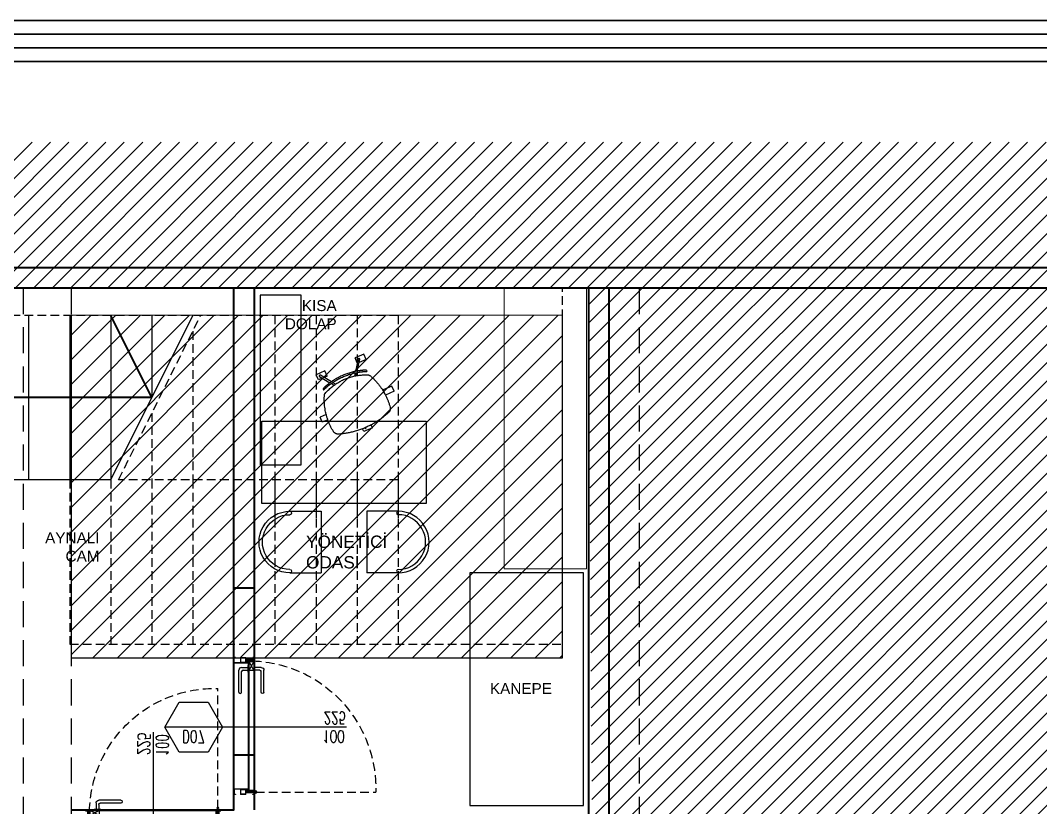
# Model space of a CAD drawing. Header units: millimetres. Extents: x 567392 to 582402, y 4512800 to 4518063.
# Drawn here: x 575202 to 575947, y 4514683 to 4515258 of the extents above; entities that cross this region are included whole.
import ezdxf
from ezdxf.enums import TextEntityAlignment as Align

# ---------------------------------------------------------------- set-up
doc = ezdxf.new("R2010")
doc.units = ezdxf.units.MM
doc.linetypes.add('DASHED2', pattern=[9.525, 6.35, -3.175])
for name, color, linetype in [('A-DOGRAMA', 2, 'Continuous'), ('A-DOGRAMA-GOR', 1, 'Continuous'), ('A-ETİKET-KAPI', 1, 'Continuous'), ('A-INCE', 252, 'Continuous'), ('a_door_d', 1, 'DASHED2'), ('a_furn', 1, 'Continuous'), ('a_hatch_p1', 1, 'Continuous'), ('a_p1_d', 1, 'DASHED2'), ('a_p2', 2, 'Continuous'), ('P-KASASAC', 2, 'Continuous')]:
    doc.layers.add(name, color=color, linetype=linetype)
for name, color, linetype, lineweight in [('A-olcu', 40, 'Continuous', 5), ('A-STEEL', 1, 'Continuous', 20), ('A-STRC-01', 2, 'Continuous', 40), ('a_tefris', 1, 'Continuous', 0), ('duvar', 7, 'Continuous', 35), ('Yazi', 95, 'Continuous', 13)]:
    doc.layers.add(name, color=color, linetype=linetype, lineweight=lineweight)
doc.styles.add('RomanS', font='romans.shx', dxfattribs={"width": 0.6, "height": 16})
doc.styles.get("Standard").update_dxf_attribs({"font": 'Arial.ttf'})
doc.linetypes.add('BATTING', pattern='A,0.00254,-2.54,[134,ltypeshp.shx,S=2.54,R=0,X=-2.54,Y=0],-5.08,[134,ltypeshp.shx,S=2.54,R=180,X=2.54,Y=0],-2.54', length=10.16254)

# ---------------------------------------------------------------- blocks, each defined once
blk = doc.blocks.new('A$C122C3492')
at = {"layer": 'A-DOGRAMA-GOR'}
for p, q in [((-0.93, -4.93), (-0.93, -0.2)), ((1.07, -3.84), (1.07, -0.2)), ((1.07, -3.84), (1.07, -0.2)), ((17.07, -6.93), (1.07, -6.93)), ((17.07, -6.93), (1.07, -6.93)), ((16.07, -4.84), (2.07, -4.84)), ((17.01, -4.84), (2.07, -4.84))]:
    blk.add_line(p, q, dxfattribs=at)
blk.add_lwpolyline([(-2.44, 0), (2.44, 0), (2.44, -0.2), (-2.44, -0.2)], close=True, dxfattribs=at)
for centre, radius, start, end in [((1.07, -4.93), 2, 180, 270), ((1.07, -4.93), 2, 180, 270), ((2.07, -3.84), 1, 180, 270), ((2.07, -3.84), 1, 180, 270), ((17.01, -5.89), 1.05, 270, 90)]:
    blk.add_arc(centre, radius, start, end, dxfattribs=at)
blk = doc.blocks.new('A$C76DB3788')
at = {"layer": 'A-INCE'}
h = blk.add_hatch(color=256, dxfattribs=at)
h.paths.add_polyline_path([(3.14, -5.95), (3.14, -5.72), (3.14, -5.7, 0.260939), (3.32, -5.56), (3.26, -5.5, -0.289063), (3.14, -5.62), (3.14, -5.28, 0.260939), (3.32, -5.14), (3.26, -5.08, -0.289063), (3.14, -5.2), (3.14, -5.1, -0.38251), (3.32, -4.68), (3.32, -4.5), (2.35, -4.5), (2.35, -4.7, -0.289063), (2.23, -4.58), (2.17, -4.64, 0.260939), (2.35, -4.78), (2.35, -5.2, -0.289063), (2.23, -5.08), (2.17, -5.14, 0.260939), (2.35, -5.28), (2.35, -5.62, -0.289063), (2.23, -5.5), (2.17, -5.56, 0.260939), (2.35, -5.7), (2.35, -5.95)])
h.paths.add_polyline_path([(3.06, -5.88), (3.06, -5.33), (2.43, -5.33), (2.43, -5.88)], flags=16)
blk.add_lwpolyline([(2.35, -5.95), (2.35, -5.7, -0.260939), (2.17, -5.56), (2.23, -5.5, 0.289063), (2.35, -5.62), (2.35, -5.28, -0.260939), (2.17, -5.14), (2.23, -5.08, 0.289063), (2.35, -5.2), (2.35, -4.78, -0.260939), (2.17, -4.64), (2.23, -4.58, 0.289063), (2.35, -4.7), (2.35, -4.5), (3.32, -4.5), (3.32, -4.68, 0.38251), (3.14, -5.1), (3.14, -5.2, 0.289063), (3.26, -5.08), (3.32, -5.14, -0.260939), (3.14, -5.28), (3.14, -5.62, 0.289063), (3.26, -5.5), (3.32, -5.56, -0.260939), (3.14, -5.7), (3.14, -5.72), (3.14, -5.95), (2.35, -5.95)], format="xyb", close=True, dxfattribs=at)
for points in [[(3.06, -5.88), (3.06, -5.33), (2.43, -5.33), (2.43, -5.88), (3.06, -5.88)], [(2.43, -5.88), (2.43, -5.33), (3.06, -5.33), (3.06, -5.88), (2.43, -5.88)]]:
    blk.add_lwpolyline(points, close=True, dxfattribs=at)
at = {"layer": 'A-STEEL'}
for points in [[(3.7, -10.23), (0, -10.23), (0, -6.23), (3.7, -6.23)], [(3.4, -9.93), (0.3, -9.93), (0.3, -6.53), (3.4, -6.53)]]:
    blk.add_lwpolyline(points, close=True, dxfattribs=at)
at = {"layer": 'a_hatch_p1', "linetype": 'BATTING', "ltscale": 2.5}
for q in [(1.03, -6.25), (1.03, -5.89)]:
    blk.add_line((1.03, -0.24), q, dxfattribs=at)
at = {"layer": 'P-KASASAC'}
blk.add_lwpolyline([(2.2, -5.76), (2.2, -0.37, 0.414214), (1.83, 0), (0.37, 0, 0.414214), (0, -0.37), (0, -1.2), (0.15, -1.2), (0.15, -0.37, -0.414214), (0.37, -0.15), (1.83, -0.15, -0.414214), (2.05, -0.37), (2.05, -5.76, 0.420257), (2.41, -6.13), (3.59, -6.13), (3.46, -5.01, -1.08582), (3.85, -4.98), (3.85, -14.63, -0.414214), (3.63, -14.85), (0.37, -14.85, -0.414214), (0.15, -14.63), (0.15, -13.8), (0, -13.8), (0, -14.63, 0.414214), (0.37, -15), (3.63, -15, 0.414214), (4, -14.63), (4, -4.98, 1.079301), (3.31, -5.03), (3.42, -5.98), (2.41, -5.98, -0.424405)], format="xyb", close=True, dxfattribs=at)
blk = doc.blocks.new('*U352')
blk.add_lwpolyline([(0.3518, -0.2031), (0.1173, -0.2031), (0, 0), (0.1173, 0.2031), (0.3518, 0.2031), (0.4691, 0)], close=True)
blk.add_lwpolyline([(-1.0055, 0), (0.4691, 0)])
at = {"style": 'RomanS', "width": 0.7}
for tag, p in [('100', (-0.3553, 0.075)), ('W000', (0.2357, 0.075)), ('500', (-0.3553, -0.075)), ('G000', (0.2377, -0.075))]:
    blk.add_attdef(tag, text='', height=0.1, dxfattribs=at).set_placement(p, align=Align.MIDDLE)
blk = doc.blocks.new('kapi_wc_sabitkasa')
at = {"layer": 'A-DOGRAMA', "extrusion": (0, 0, -1)}
for p, q in [((-90.5, 4.5), (-90.5, 0)), ((2.46, 4.5), (2.46, 0))]:
    blk.add_line(p, q, dxfattribs=at)
at = {"layer": 'A-DOGRAMA'}
for p, q in [((-90.5, 4.5), (2.46, 4.5)), ((-90.5, 0), (2.46, 0))]:
    blk.add_line(p, q, dxfattribs=at)
blk.add_circle((3.28, -0.99), 0.8, dxfattribs=at)
at = {"layer": 'A-INCE'}
for p, q in [((-90, 4), (-83.5, 0.5)), ((-90, 0.5), (-83.5, 4)), ((-90, 4), (1.96, 4)), ((-90, 0.5), (1.96, 0.5))]:
    blk.add_line(p, q, dxfattribs=at)
at = {"layer": 'A-INCE', "extrusion": (0, 0, -1)}
blk.add_line((1.96, 4), (1.96, 0.5), dxfattribs=at)
at = {"layer": 'A-INCE'}
blk.add_lwpolyline([(-83.5, 0.5), (-83.5, 4), (-90, 4), (-90, 0.5), (-83.5, 0.5)], dxfattribs=at)
blk.add_circle((3.28, -0.99), 0.4, dxfattribs=at)
at = {"layer": 'a_door_d'}
blk.add_line((-89.37, 15), (1.06, 15), dxfattribs=at)
blk.add_lwpolyline([(3.28, -0.99), (3.28, -88.61)], dxfattribs=at)
blk.add_arc((0.86, 2.72), 91.36, 181.02684, 271.51776, dxfattribs=at)
at = {"layer": 'A-DOGRAMA', "xscale": -0.9999999999999998, "rotation": 180}
blk.add_blockref('A$C76DB3788', (-93, 0), dxfattribs=at)
at = {"layer": 'A-DOGRAMA', "rotation": 180}
blk.add_blockref('A$C76DB3788', (5, 0), dxfattribs=at)
at = {"layer": 'A-ETİKET-KAPI', "color": 251}
ref = blk.add_blockref('*U352', (-44.02, 33.96), dxfattribs=dict(at, xscale=-90, yscale=90, zscale=90.00000000000001, rotation=270))
ref.add_attrib('W000', 'D08', dxfattribs={"layer": '0', "height": 9, "rotation": 270, "style": 'RomanS', "width": 0.7}).set_placement((-37.27, 55.17), align=Align.MIDDLE)
ref.add_attrib('500', '225', dxfattribs={"layer": '0', "height": 9, "rotation": 270, "style": 'RomanS', "width": 0.7}).set_placement((-50.77, -48.09), align=Align.MIDDLE)
ref.add_attrib('100', '100', dxfattribs={"layer": '0', "height": 9, "rotation": 270, "style": 'RomanS', "width": 0.7}).set_placement((-37.27, -47.09), align=Align.MIDDLE)
at = {"layer": 'A-olcu', "xscale": -0.9999999999999998, "rotation": 180}
blk.add_blockref('A$C122C3492', (-84.75, 4.5), dxfattribs=at)
at = {"layer": 'A-olcu'}
blk.add_blockref('A$C122C3492', (-84.75, 0), dxfattribs=at)
blk = doc.blocks.new('kapi_islak_sabitkasa')
at = {"layer": 'A-DOGRAMA', "extrusion": (0, 0, -1)}
for p, q in [((2.54, 9.3), (2.54, 13.8)), ((97.5, 9.3), (97.5, 13.8))]:
    blk.add_line(p, q, dxfattribs=at)
at = {"layer": 'A-DOGRAMA'}
for p, q in [((97.5, 13.8), (2.54, 13.8)), ((97.5, 9.3), (2.54, 9.3))]:
    blk.add_line(p, q, dxfattribs=at)
blk.add_circle((1.72, 14.79), 0.8, dxfattribs=at)
at = {"layer": 'A-INCE', "extrusion": (0, 0, -1)}
blk.add_line((3.04, 9.8), (3.04, 13.3), dxfattribs=at)
at = {"layer": 'A-INCE'}
for p, q in [((97, 13.3), (3.04, 13.3)), ((97, 9.8), (3.04, 9.8)), ((97, 9.8), (90.5, 13.3)), ((97, 13.3), (90.5, 9.8))]:
    blk.add_line(p, q, dxfattribs=at)
blk.add_lwpolyline([(90.5, 13.3), (90.5, 9.8), (97, 9.8), (97, 13.3), (90.5, 13.3)], dxfattribs=at)
blk.add_circle((1.72, 14.79), 0.4, dxfattribs=at)
at = {"layer": 'a_door_d'}
for p, q in [((1.72, 14.79), (1.72, 102.41)), ((96.37, -1.2), (3.94, -1.2))]:
    blk.add_line(p, q, dxfattribs=at)
blk.add_arc((4.44, 9.33), 93.12, 2.08168, 91.67029, dxfattribs=at)
at = {"layer": 'A-DOGRAMA'}
blk.add_blockref('A$C76DB3788', (0, 13.8), dxfattribs=at)
at = {"layer": 'A-DOGRAMA', "xscale": -1}
blk.add_blockref('A$C76DB3788', (100, 13.8), dxfattribs=at)
at = {"layer": 'A-ETİKET-KAPI', "color": 251}
ref = blk.add_blockref('*U352', (49.02, -9.49), dxfattribs=dict(at, xscale=-90, yscale=90, zscale=90, rotation=90))
ref.add_attrib('W000', 'D07', dxfattribs={"layer": '0', "height": 9, "rotation": 90, "style": 'RomanS', "width": 0.7}).set_placement((42.27, -30.7), align=Align.MIDDLE)
ref.add_attrib('500', '225', dxfattribs={"layer": '0', "height": 9, "rotation": 90, "style": 'RomanS', "width": 0.7}).set_placement((55.77, 72.56), align=Align.MIDDLE)
ref.add_attrib('100', '100', dxfattribs={"layer": '0', "height": 9, "rotation": 90, "style": 'RomanS', "width": 0.7}).set_placement((42.27, 71.56), align=Align.MIDDLE)
at = {"layer": 'A-olcu', "rotation": 180}
blk.add_blockref('A$C122C3492', (91.75, 13.8), dxfattribs=at)
at = {"layer": 'A-olcu', "xscale": -1}
blk.add_blockref('A$C122C3492', (91.75, 9.3), dxfattribs=at)
blk = doc.blocks.new('kevi')
for p, q in [((-177.6, 455.9), (-177.6, 496.8)), ((-107.8, 496.8), (-177.6, 496.8)), ((-146.5, 455.9), (-177.6, 455.9)), ((-160, 474.5), (-108.3, 403.2)), ((-95.5, 406), (-150.3, 481.5)), ((-107.8, 455.9), (-131.7, 455.9)), ((-107.8, 455.9), (-107.8, 496.8)), ((150.3, 481.5), (95.5, 406)), ((108.3, 403.2), (160, 474.5)), ((132.7, 457.3), (132.7, 496.8)), ((202.5, 496.8), (132.7, 496.8)), ((202.5, 455.9), (146.5, 455.9)), ((202.5, 455.9), (202.5, 496.8)), ((-171.6, 383.5), (-171.6, 373.5)), ((-102, 394.6), (-87.8, 375)), ((-74.9, 377.8), (-89.1, 397.3)), ((89.1, 397.3), (74.9, 377.8)), ((87.8, 375), (102, 394.6)), ((172.7, 383.1), (172.7, 373.1)), ((-273.5, 160.7), (-273.5, 201.6)), ((-224.7, 201.6), (-273.5, 201.6)), ((-229.3, 160.7), (-273.5, 160.7)), ((228.6, 169.1), (228.6, 201.6)), ((298.4, 201.6), (228.6, 201.6)), ((298.4, 160.7), (229.3, 160.7)), ((298.4, 160.7), (298.4, 201.6)), ((-22.4, -21.7), (-22.4, 0.4)), ((47.4, -21.7), (47.4, 1.9)), ((47.4, -21.7), (-22.4, -21.7))]:
    blk.add_line(p, q)
for centre, start, end in [((-155.2, 478), 36, 216), ((155.2, 478), 324, 144), ((0, 0.4), 183.68965, 356.31035)]:
    blk.add_arc(centre, 6, start, end)
for points, knots in [([(-171.7, 345.3), (-166.6, 347.8), (-161.5, 350.2), (-146.3, 356.8), (-136.1, 360.7), (-115.5, 367.7), (-105, 370.8), (-83.9, 376), (-73.3, 378.2), (-52.1, 381.7), (-41.5, 382.9), (-20.6, 384.6), (-10.2, 385), (10.2, 385), (20.6, 384.6), (41.5, 382.9), (52.1, 381.7), (73.3, 378.2), (83.9, 376), (105, 370.8), (115.5, 367.7), (136.1, 360.7), (146.3, 356.8), (161.5, 350.2), (166.6, 347.8), (171.7, 345.3)], [75.567281, 75.567281, 75.567281, 75.567281, 91.61316, 91.61316, 122.150879, 122.150879, 152.688599, 152.688599, 183.226319, 183.226319, 213.764039, 213.764039, 244.301759, 244.301759, 274.839479, 274.839479, 305.377199, 305.377199, 335.914918, 335.914918, 366.452638, 366.452638, 396.990358, 396.990358, 413.036237, 413.036237, 413.036237, 413.036237]), ([(-160.3, 387.7), (-164, 386.4), (-167.3, 385.2), (-170.6, 383.9), (-171, 383.7), (-171.4, 383.6)], [1151.142401, 1151.142401, 1151.142401, 1151.142401, 1238.020991, 1238.020991, 1250.585428, 1250.585428, 1250.585428, 1250.585428]), ([(-171.4, 373.6), (-170.7, 373.8), (-169.9, 374.2), (-168.2, 374.8), (-167.2, 375.2), (-165.3, 375.9), (-164.3, 376.3), (-162.3, 377), (-161.3, 377.4), (-160.3, 377.7)], [1.0116, 1.0116, 1.0116, 1.0116, 24.818752, 24.818752, 49.637504, 49.637504, 74.456256, 74.456256, 98.259978, 98.259978, 98.259978, 98.259978]), ([(-113.7, 401.9), (-114.9, 401.6), (-116.1, 401.3), (-119, 400.5), (-120.8, 400.1), (-124.3, 399.1), (-126, 398.7), (-129.3, 397.7), (-130.9, 397.3), (-134.1, 396.3), (-135.7, 395.9), (-138.6, 395), (-140, 394.5), (-142.7, 393.7), (-144, 393.3), (-146.4, 392.5), (-147.5, 392.1), (-149.7, 391.4), (-150.7, 391.1), (-152.6, 390.4), (-153.5, 390.1), (-155.2, 389.5), (-156, 389.3), (-157.3, 388.8), (-157.9, 388.6), (-158.9, 388.2), (-159.4, 388.1), (-160, 387.9), (-160.2, 387.8), (-160.3, 387.7)], [88.879831, 88.879831, 88.879831, 88.879831, 92.461945, 92.461945, 97.742446, 97.742446, 103.022947, 103.022947, 108.303448, 108.303448, 113.583949, 113.583949, 118.86445, 118.86445, 124.144951, 124.144951, 129.225954, 129.225954, 134.306957, 134.306957, 139.38796, 139.38796, 144.468963, 144.468963, 149.549966, 149.549966, 154.630969, 154.630969, 158.348703, 158.348703, 158.348703, 158.348703]), ([(-160.3, 377.7), (-160.2, 377.8), (-160, 377.9), (-159.4, 378.1), (-158.9, 378.2), (-157.9, 378.6), (-157.3, 378.8), (-156, 379.3), (-155.2, 379.5), (-153.5, 380.1), (-152.6, 380.4), (-150.7, 381.1), (-149.7, 381.4), (-147.5, 382.1), (-146.4, 382.5), (-144, 383.3), (-142.7, 383.7), (-140, 384.5), (-138.6, 385), (-135.7, 385.9), (-134.1, 386.3), (-130.9, 387.3), (-129.3, 387.7), (-126, 388.7), (-124.3, 389.1), (-120.8, 390.1), (-119, 390.5), (-116.1, 391.3), (-114.9, 391.6), (-113.7, 391.9)], [171.237248, 171.237248, 171.237248, 171.237248, 174.954981, 174.954981, 180.035984, 180.035984, 185.116988, 185.116988, 190.197991, 190.197991, 195.278994, 195.278994, 200.359997, 200.359997, 205.441, 205.441, 210.721501, 210.721501, 216.002002, 216.002002, 221.282502, 221.282502, 226.563003, 226.563003, 231.843504, 231.843504, 237.124005, 237.124005, 240.70612, 240.70612, 240.70612, 240.70612]), ([(0.5, 415.8), (0.5, 415.8), (0.4, 415.8), (-10.2, 415.8), (-20.7, 415.4), (-41.6, 414.1), (-52, 413), (-72.4, 410.3), (-82.5, 408.6), (-99.6, 405.2), (-106.7, 403.6), (-113.7, 401.9)], [116.842304, 116.842304, 116.842304, 116.842304, 117.023657, 117.023657, 146.279571, 146.279571, 175.535486, 175.535486, 204.7914, 204.7914, 226.286948, 226.286948, 226.286948, 226.286948]), ([(-113.7, 391.9), (-106.7, 393.6), (-99.6, 395.2), (-82.5, 398.6), (-72.4, 400.3), (-52, 403), (-41.6, 404.1), (-20.7, 405.4), (-10.2, 405.8), (0.4, 405.8), (0.5, 405.8), (0.5, 405.8)], [7.763396, 7.763396, 7.763396, 7.763396, 29.256658, 29.256658, 58.513316, 58.513316, 87.769974, 87.769974, 117.026632, 117.026632, 117.207985, 117.207985, 117.207985, 117.207985]), ([(114.8, 401.6), (107.8, 403.4), (100.7, 405), (83.6, 408.4), (73.5, 410.1), (53.1, 412.9), (42.7, 414), (21.8, 415.4), (11.3, 415.8), (0.7, 415.8), (0.6, 415.8), (0.5, 415.8)], [7.764978, 7.764978, 7.764978, 7.764978, 29.255947, 29.255947, 58.511893, 58.511893, 87.76784, 87.76784, 117.023787, 117.023787, 117.239399, 117.239399, 117.239399, 117.239399]), ([(0.5, 405.8), (0.6, 405.8), (0.7, 405.8), (11.3, 405.8), (21.8, 405.4), (42.7, 404), (53.1, 402.9), (73.5, 400.1), (83.6, 398.4), (100.7, 395), (107.8, 393.4), (114.8, 391.6)], [116.811151, 116.811151, 116.811151, 116.811151, 117.026764, 117.026764, 146.283455, 146.283455, 175.540146, 175.540146, 204.796837, 204.796837, 226.285516, 226.285516, 226.285516, 226.285516]), ([(161.4, 387.3), (161.2, 387.4), (161, 387.5), (160.4, 387.7), (160, 387.8), (159, 388.2), (158.4, 388.4), (157, 388.9), (156.3, 389.2), (154.6, 389.7), (153.7, 390.1), (151.8, 390.7), (150.7, 391.1), (148.6, 391.8), (147.5, 392.2), (145.1, 392.9), (143.8, 393.3), (141.1, 394.2), (139.7, 394.6), (136.7, 395.6), (135.2, 396), (132, 397), (130.4, 397.4), (127, 398.4), (125.3, 398.8), (121.9, 399.8), (120.1, 400.3), (117.2, 401), (116, 401.3), (114.8, 401.6)], [6.444417, 6.444417, 6.444417, 6.444417, 10.161936, 10.161936, 15.242905, 15.242905, 20.323873, 20.323873, 25.404841, 25.404841, 30.485809, 30.485809, 35.566777, 35.566777, 40.647746, 40.647746, 45.931957, 45.931957, 51.216168, 51.216168, 56.500379, 56.500379, 61.78459, 61.78459, 67.068801, 67.068801, 72.353012, 72.353012, 75.93865, 75.93865, 75.93865, 75.93865]), ([(114.8, 391.6), (115.5, 391.4), (116.2, 391.3), (118.5, 390.7), (120.2, 390.2), (123.5, 389.4), (125.1, 388.9), (128.3, 388), (129.9, 387.6), (133, 386.7), (134.5, 386.2), (137.5, 385.3), (138.9, 384.9), (141.6, 384), (142.9, 383.6), (145.4, 382.8), (146.6, 382.4), (148.8, 381.7), (149.8, 381.4), (151.8, 380.7), (152.7, 380.4), (154.5, 379.8), (155.3, 379.5), (156.8, 379), (157.5, 378.7), (158.7, 378.3), (159.3, 378.1), (160.2, 377.8), (160.6, 377.6), (161.1, 377.5), (161.3, 377.4), (161.4, 377.3)], [80.848571, 80.848571, 80.848571, 80.848571, 82.967045, 82.967045, 87.989539, 87.989539, 93.012033, 93.012033, 98.034528, 98.034528, 103.057022, 103.057022, 108.079516, 108.079516, 113.102011, 113.102011, 118.124505, 118.124505, 122.943684, 122.943684, 127.762863, 127.762863, 132.582043, 132.582043, 137.401222, 137.401222, 142.220401, 142.220401, 147.039581, 147.039581, 150.245614, 150.245614, 150.245614, 150.245614]), ([(172.5, 383.1), (171.5, 383.5), (170.5, 383.9), (167, 385.3), (164.3, 386.3), (161.4, 387.3)], [143.616131, 143.616131, 143.616131, 143.616131, 174.576324, 174.576324, 243.335387, 243.335387, 243.335387, 243.335387]), ([(161.4, 377.3), (162.4, 377), (163.3, 376.6), (165.3, 375.9), (166.3, 375.5), (168.3, 374.8), (169.2, 374.4), (171, 373.7), (171.8, 373.4), (172.5, 373.1)], [1.015082, 1.015082, 1.015082, 1.015082, 24.819071, 24.819071, 49.638141, 49.638141, 74.457212, 74.457212, 98.264635, 98.264635, 98.264635, 98.264635]), ([(-225.5, 66.2), (-226.5, 73.2), (-227.4, 80.2), (-228.8, 94.5), (-229.3, 101.9), (-230.1, 116.7), (-230.2, 124), (-230.2, 138.5), (-230.1, 145.8), (-229.3, 160.5), (-228.8, 167.9), (-227.3, 182.8), (-226.4, 190.2), (-224.2, 205.1), (-222.9, 212.6), (-219.9, 227.5), (-218.2, 234.9), (-214.4, 249.7), (-212.3, 257.1), (-207.8, 271.7), (-205.3, 279), (-200.1, 293.5), (-197.2, 300.6), (-191.2, 314.7), (-188, 321.7), (-183.4, 331.3), (-182.1, 333.8), (-180.7, 336.4)], [633.717991, 633.717991, 633.717991, 633.717991, 654.079409, 654.079409, 675.858862, 675.858862, 697.638314, 697.638314, 719.417767, 719.417767, 741.197219, 741.197219, 762.976672, 762.976672, 784.756125, 784.756125, 806.535577, 806.535577, 828.31503, 828.31503, 850.094482, 850.094482, 871.873935, 871.873935, 893.653388, 893.653388, 901.873332, 901.873332, 901.873332, 901.873332]), ([(-180.7, 336.4), (-180.4, 337.1), (-180, 337.8), (-178.8, 339.5), (-178, 340.5), (-176.2, 342.3), (-175.2, 343.2), (-173.3, 344.4), (-172.5, 344.9), (-171.7, 345.3)], [69.451308, 69.451308, 69.451308, 69.451308, 71.690874, 71.690874, 75.457127, 75.457127, 79.241493, 79.241493, 81.858332, 81.858332, 81.858332, 81.858332]), ([(171.7, 345.3), (172.5, 344.9), (173.3, 344.4), (175.2, 343.2), (176.2, 342.3), (178, 340.5), (178.8, 339.5), (180, 337.8), (180.4, 337.1), (180.7, 336.4)], [99.318002, 99.318002, 99.318002, 99.318002, 101.934842, 101.934842, 105.719207, 105.719207, 109.48546, 109.48546, 111.725026, 111.725026, 111.725026, 111.725026]), ([(180.7, 336.4), (182.1, 333.8), (183.4, 331.3), (188, 321.7), (191.2, 314.7), (197.2, 300.6), (200.1, 293.5), (205.3, 279), (207.8, 271.7), (212.3, 257.1), (214.4, 249.7), (218.2, 234.9), (219.9, 227.5), (222.9, 212.6), (224.2, 205.1), (226.4, 190.2), (227.3, 182.8), (228.8, 167.9), (229.3, 160.5), (230.1, 145.8), (230.2, 138.5), (230.2, 124), (230.1, 116.7), (229.3, 101.9), (228.8, 94.5), (227.4, 80.2), (226.5, 73.2), (225.5, 66.2)], [493.403297, 493.403297, 493.403297, 493.403297, 501.623241, 501.623241, 523.402693, 523.402693, 545.182146, 545.182146, 566.961599, 566.961599, 588.741051, 588.741051, 610.520504, 610.520504, 632.299956, 632.299956, 654.079409, 654.079409, 675.858862, 675.858862, 697.638314, 697.638314, 719.417767, 719.417767, 741.197219, 741.197219, 761.558637, 761.558637, 761.558637, 761.558637]), ([(-199.6, 34.4), (-200.1, 34.6), (-200.7, 34.8), (-202.5, 35.6), (-203.7, 36.1), (-206, 37.4), (-207.2, 38.1), (-209.3, 39.5), (-210.4, 40.3), (-212.4, 42), (-213.3, 42.8), (-215.1, 44.6), (-216, 45.6), (-217.6, 47.5), (-218.4, 48.6), (-219.9, 50.8), (-220.5, 51.9), (-221.8, 54.3), (-222.4, 55.5), (-223.4, 57.9), (-223.8, 59.2), (-224.6, 61.7), (-224.9, 63), (-225.3, 65), (-225.4, 65.6), (-225.5, 66.2)], [73.849116, 73.849116, 73.849116, 73.849116, 75.541071, 75.541071, 79.325983, 79.325983, 83.110896, 83.110896, 86.895809, 86.895809, 90.680722, 90.680722, 94.453348, 94.453348, 98.225975, 98.225975, 101.998601, 101.998601, 105.771228, 105.771228, 109.543854, 109.543854, 113.316481, 113.316481, 115.18629, 115.18629, 115.18629, 115.18629]), ([(199.6, 34.4), (193.8, 32.4), (188.1, 30.4), (172.6, 25.5), (162.9, 22.6), (143.3, 17.4), (133.3, 15), (113.3, 10.8), (103.1, 8.9), (82.8, 5.7), (72.5, 4.3), (51.9, 2.2), (41.5, 1.4), (20.8, 0.3), (10.4, 0), (-10.4, 0), (-20.8, 0.3), (-41.5, 1.4), (-51.9, 2.2), (-72.5, 4.3), (-82.8, 5.7), (-103.1, 8.9), (-113.3, 10.8), (-133.3, 15), (-143.3, 17.4), (-162.9, 22.6), (-172.6, 25.5), (-188.1, 30.4), (-193.8, 32.4), (-199.6, 34.4)], [41.101419, 41.101419, 41.101419, 41.101419, 59.08299, 59.08299, 88.624486, 88.624486, 118.165981, 118.165981, 147.707476, 147.707476, 177.248971, 177.248971, 206.790466, 206.790466, 236.331962, 236.331962, 265.873457, 265.873457, 295.414952, 295.414952, 324.956447, 324.956447, 354.497942, 354.497942, 384.039438, 384.039438, 413.580933, 413.580933, 431.562504, 431.562504, 431.562504, 431.562504]), ([(225.5, 66.2), (225.4, 65.6), (225.3, 65), (224.9, 63), (224.6, 61.7), (223.8, 59.2), (223.4, 57.9), (222.4, 55.5), (221.8, 54.3), (220.5, 51.9), (219.9, 50.8), (218.4, 48.6), (217.6, 47.5), (216, 45.6), (215.1, 44.6), (213.3, 42.8), (212.4, 42), (210.4, 40.3), (209.3, 39.5), (207.2, 38.1), (206, 37.4), (203.7, 36.1), (202.5, 35.6), (200.7, 34.8), (200.1, 34.6), (199.6, 34.4)], [5.675444, 5.675444, 5.675444, 5.675444, 7.545253, 7.545253, 11.31788, 11.31788, 15.090506, 15.090506, 18.863133, 18.863133, 22.63576, 22.63576, 26.408386, 26.408386, 30.181013, 30.181013, 33.965925, 33.965925, 37.750838, 37.750838, 41.535751, 41.535751, 45.320664, 45.320664, 47.012618, 47.012618, 47.012618, 47.012618])]:
    blk.add_open_spline(points, degree=3, knots=knots)
for points in [[(-171.4, 383.6), (-171.6, 383.5), (-171.6, 383.5), (-171.6, 383.5)], [(-171.6, 373.5), (-171.6, 373.5), (-171.6, 373.5), (-171.4, 373.6)], [(172.7, 383.1), (172.7, 383.1), (172.6, 383.1), (172.5, 383.1)], [(172.5, 373.1), (172.6, 373.1), (172.7, 373.1), (172.7, 373.1)]]:
    blk.add_open_spline(points, degree=3)
blk = doc.blocks.new('A$C1EE2588C')
for p, q in [((-15.57, 48.07), (-31.82, 31.82)), ((-31.82, 31.82), (0, 0)), ((16.25, 16.25), (0, 0))]:
    blk.add_line(p, q)
for centre, radius, start, end in [((0.34, 32.16), 22.5, 315, 135), ((-14.69, 47.18), 1.25, 135, 315), ((0.34, 32.16), 20, 315, 135), ((15.36, 17.13), 1.25, 135, 315)]:
    blk.add_arc(centre, radius, start, end)

msp = doc.modelspace()

# ---------------------------------------------------------------- hatches: boundary and pattern name
h = msp.add_hatch()
h.set_pattern_fill('ANSI31', color=256, scale=3, angle=-63.731463)
h.set_pattern_definition([(45, (571410.925, 4512555.281), (-6.735192, 6.735192), [])])
h.paths.add_polyline_path([(574376.734, 4512976.516), (574376.567, 4515062.52), (575616.65, 4515062.52), (575619.65, 4514612.52), (576480.891, 4514612.52), (576478.65, 4514812.52), (576896.65, 4514812.52), (576896.65, 4515169.134), (574276.165, 4515169.134), (574276.165, 4512976.516)])
h = msp.add_hatch()
h.set_pattern_fill('ANSI31', color=256, scale=4)
h.set_pattern_definition([(45, (-4015.116, -2894.215), (-8.98025612, 8.98025612), [])])
h.paths.add_polyline_path([(575238.65, 4515042.82), (575238.65, 4514792.52), (575477.65, 4514792.52), (575597.65, 4514792.52), (575597.65, 4515042.52)])

# ---------------------------------------------------------------- linework, layer by layer
msp.add_lwpolyline([(575238.65, 4515042.82), (575238.65, 4514792.52), (575477.65, 4514792.52), (575597.65, 4514792.52), (575597.65, 4515042.52)], close=True)
at = {"layer": 'A-STRC-01'}
for points in [[(574361.65, 4513366.52), (574361.65, 4515077.52), (576891.65, 4515077.52), (576891.65, 4513366.52)], [(576876.65, 4514642.52), (576876.65, 4515062.52), (574376.65, 4515062.52), (574376.65, 4514642.52)], [(575238.65, 4514681.52), (575357.65, 4514681.52), (575357.65, 4515062.52)], [(575372.65, 4514681.52), (575372.65, 4515062.52)], [(575297.65, 4514982.52), (575267.65, 4515042.52)], [(575117.65, 4514892.52), (575117.65, 4514982.82), (575297.65, 4514982.82)], [(575357.65, 4514843.472), (575372.65, 4514843.472)], [(575357.65, 4514721.52), (575372.65, 4514721.52)]]:
    msp.add_lwpolyline(points, dxfattribs=at)
at = {"layer": 'A-STRC-01', "color": 3}
for points in [[(575616.65, 4515062.52), (575616.65, 4514516.52)], [(575631.65, 4515062.52), (575631.65, 4514642.52)]]:
    msp.add_lwpolyline(points, dxfattribs=at)
at = {"layer": 'a_furn'}
for points in [[(575406.735, 4515057.338), (575376.735, 4515057.338), (575376.735, 4514933.338), (575406.735, 4514933.338)], [(575498.096, 4514965.289), (575498.096, 4514905.289), (575378.096, 4514905.289), (575378.096, 4514965.289)], [(575529.965, 4514684.652), (575612.965, 4514684.652), (575612.965, 4514854.652), (575529.965, 4514854.652)]]:
    msp.add_lwpolyline(points, close=True, dxfattribs=at)
at = {"layer": 'a_p1_d', "ltscale": 3}
for points in [[(575203.65, 4515062.52), (575203.65, 4513366.52)], [(575238.65, 4515062.52), (575238.65, 4513366.52)], [(575616.65, 4515062.52), (575616.65, 4513366.52)], [(575653.65, 4515062.52), (575653.65, 4513366.52)]]:
    msp.add_lwpolyline(points, dxfattribs=at)
at = {"layer": 'a_p1_d'}
for points in [[(575237.65, 4514802.52), (575597.65, 4514802.52), (575597.65, 4515062.52)], [(575477.65, 4515042.52), (575057.65, 4515042.52)], [(575273.337, 4514922.52), (575333.337, 4515042.52)], [(575387.65, 4515042.52), (575387.65, 4514894.472)], [(575417.65, 4515042.52), (575417.65, 4514894.472)], [(575447.65, 4515042.52), (575447.65, 4514894.472)], [(575477.65, 4515042.52), (575477.65, 4514894.472)], [(575327.65, 4515031.146), (575327.65, 4514922.52)], [(575357.65, 4515014.472), (575357.65, 4514894.472)], [(575297.65, 4514971.146), (575297.65, 4514922.52)], [(575237.65, 4514922.52), (575237.65, 4514802.52)], [(575267.65, 4514922.52), (575267.65, 4514802.52)], [(575477.65, 4514922.52), (575273.337, 4514922.52)], [(575297.65, 4514922.52), (575297.65, 4514802.52)], [(575327.65, 4514922.52), (575327.65, 4514802.52)], [(575477.65, 4514922.52), (575327.65, 4514922.52)], [(575357.65, 4514922.52), (575357.65, 4514802.52)], [(575387.65, 4514922.52), (575387.65, 4514802.52)], [(575417.65, 4514922.52), (575417.65, 4514802.52)], [(575447.65, 4514922.52), (575447.65, 4514802.52)], [(575477.65, 4514922.52), (575477.65, 4514802.52)]]:
    msp.add_lwpolyline(points, dxfattribs=at)
at = {"layer": 'a_p2'}
for points in [[(575207.65, 4515042.52), (575207.65, 4514922.52)], [(575237.65, 4515042.52), (575237.65, 4514922.52)], [(575267.65, 4515042.52), (575267.65, 4514922.52)], [(575267.65, 4514922.52), (575327.65, 4515042.52)], [(575297.65, 4515042.52), (575297.65, 4514982.52)], [(575267.65, 4514922.52), (575177.65, 4514922.52)]]:
    msp.add_lwpolyline(points, dxfattribs=at)
at = {"layer": 'a_tefris'}
msp.add_lwpolyline([(575615.152, 4515062.52), (575555.152, 4515062.52), (575555.152, 4514857.52), (575615.152, 4514857.52)], close=True, dxfattribs=at)
at = {"layer": 'duvar', "color": 200}
for points in [[(575126.923, 4515258.028), (577752.591, 4515258.028), (577752.591, 4512799.864), (575126.923, 4512799.864)], [(575136.923, 4515248.028), (577742.591, 4515248.028), (577742.591, 4512809.864), (575136.923, 4512809.864)], [(575146.923, 4515238.028), (577732.591, 4515238.028), (577732.591, 4512819.864), (575146.923, 4512819.864)], [(575156.923, 4515228.028), (577722.591, 4515228.028), (577722.591, 4512829.864), (575156.923, 4512829.864)]]:
    msp.add_lwpolyline(points, close=True, dxfattribs=at)

# ---------------------------------------------------------------- block references
at = {"xscale": -1}
for name, p, rotation in [('kapi_islak_sabitkasa', (575358.85, 4514692.73), 270.0000000057928), ('kapi_wc_sabitkasa', (575342.65, 4514681.52), 179.9999999981187)]:
    msp.add_blockref(name, p, dxfattribs=dict(at, rotation=rotation))
at = {"layer": 'a_furn', "extrusion": (0, 0, -1), "xscale": -0.1000000000003638, "yscale": 0.1000000000003638, "zscale": -0.1000000000003638, "rotation": 336.7289816968936}
msp.add_blockref('kevi', (-575453.679, 4514960.585), dxfattribs=at)
at = {"layer": 'a_furn', "extrusion": (0, 0, -1), "zscale": -1, "rotation": 315.0000000043576}
msp.add_blockref('A$C1EE2588C', (-575421.464, 4514854.495), dxfattribs=at)
at = {"layer": 'a_furn', "extrusion": (0, 0, -1), "xscale": -1, "zscale": -1, "rotation": 44.99999999453365}
msp.add_blockref('A$C1EE2588C', (-575454.729, 4514854.495), dxfattribs=at)

# ---------------------------------------------------------------- texts
at = {"layer": 'Yazi'}
for s, insert, char_height, attachment_point in [('KISA DOLAP', (575432.757, 4515032.292), 8, 9), ('AYNALI CAM', (575259.454, 4514862.629), 8, 9), ('YÖNETİCİ ODASI', (575410.346, 4514881.757), 9, 1), ('KANEPE', (575590.029, 4514766.034), 8, 9)]:
    msp.add_mtext_dynamic_manual_height_columns(s, width=48.3995, gutter_width=12.5, heights=[0], dxfattribs=dict(at, insert=insert, char_height=char_height, attachment_point=attachment_point))

doc.saveas('drawing.dxf')
